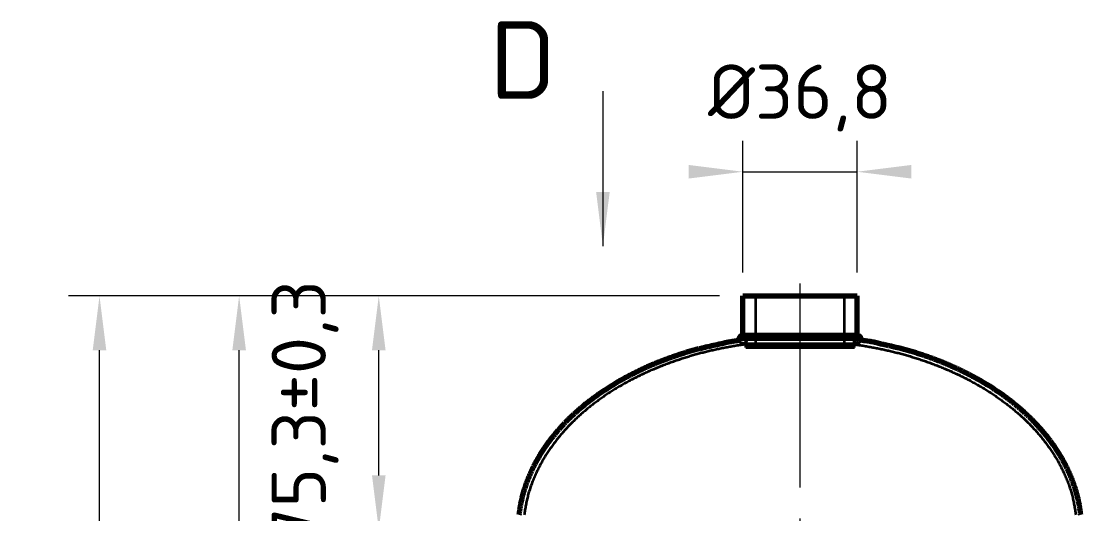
# Model space of a CAD drawing. Header units: millimetres. Extents: x 0 to 594, y 0 to 420.
# Drawn here: x 77 to 145.3, y 287.2 to 318.9 of the extents above; entities that cross this region are included whole.
import ezdxf
from ezdxf.enums import TextEntityAlignment as Align

# ---------------------------------------------------------------- set-up
doc = ezdxf.new("R2010")
doc.units = ezdxf.units.MM
doc.linetypes.add('IRAM-E-TRAZOS', pattern=[5, 4, -1])
doc.linetypes.add('IRAM-F-TRAZO-PUNTO', pattern=[20, 15, -2, 1, -2])
for name, color, linetype, lineweight in [('01-VISIBLE', 7, 'CONTINUOUS', 70), ('02-OCULTA', 4, 'IRAM-E-TRAZOS', 35), ('03-EJE', 1, 'IRAM-F-TRAZO-PUNTO', 18), ('04-COTA', 3, 'CONTINUOUS', 18), ('06-TEXTO', 7, 'CONTINUOUS', 25), ('08-FINA', 5, 'CONTINUOUS', 18)]:
    doc.layers.add(name, color=color, linetype=linetype, lineweight=lineweight)
doc.styles.add('ISO3098', font='isocpeur.ttf')
doc.dimstyles.new('FLAMA-IRAM', dxfattribs={"dimtxt": 3.5, "dimasz": 3.5, "dimexe": 2, "dimexo": 1.5, "dimgap": 1, "dimtad": 1, "dimdec": 1, "dimtxsty": 'ISO3098', "dimblk": 'IRAM_FLECHA', "dimblk1": 'IRAM_FLECHA', "dimblk2": 'IRAM_FLECHA', "dimcen": 2.5, "dimclrd": 3, "dimclre": 3, "dimclrt": 3, "dimazin": 3, "dimtfac": 1, "dimtmove": 0, "dimatfit": 3, "dimlwd": 18, "dimlwe": 18})

# ---------------------------------------------------------------- blocks, each defined once
blk = doc.blocks.new('IRAM_FLECHA')
blk.add_solid([(0, 0), (-1, 0.125), (-1, -0.125)])

msp = doc.modelspace()

# ---------------------------------------------------------------- hatches: boundary and pattern name
at = {"layer": '08-FINA'}
h = msp.add_hatch(color=7, dxfattribs=at)
h.dxf.hatch_style = 1
h.paths.add_polyline_path([(114.47, 304.45), (114.908, 307.95), (114.033, 307.95)])

# ---------------------------------------------------------------- linework, layer by layer
at = {"layer": '01-VISIBLE'}
for p, q in [((123.495, 298.706), (123.495, 301.25)), ((130.855, 298.706), (130.855, 301.25))]:
    msp.add_line(p, q, dxfattribs=at)
for points in [[(123.495, 301.25), (123.576, 301.25), (123.657, 301.25), (123.738, 301.25), (123.819, 301.25), (123.899, 301.25), (123.98, 301.25), (124.061, 301.25), (124.142, 301.25), (124.223, 301.25), (124.304, 301.25), (124.385, 301.25), (124.466, 301.25), (124.546, 301.25), (124.627, 301.25), (124.708, 301.25), (124.789, 301.25), (124.87, 301.25), (124.951, 301.25), (125.032, 301.25), (125.113, 301.25), (125.193, 301.25), (125.274, 301.25), (125.355, 301.25), (125.436, 301.25), (125.517, 301.25), (125.598, 301.25), (125.679, 301.25), (125.76, 301.25), (125.84, 301.25), (125.921, 301.25), (126.002, 301.25), (126.083, 301.25), (126.164, 301.25), (126.245, 301.25), (126.326, 301.25), (126.407, 301.25), (126.488, 301.25), (126.568, 301.25), (126.649, 301.25), (126.73, 301.25), (126.811, 301.25), (126.892, 301.25), (126.973, 301.25), (127.054, 301.25), (127.135, 301.25), (127.215, 301.25), (127.296, 301.25), (127.377, 301.25), (127.458, 301.25), (127.539, 301.25), (127.62, 301.25), (127.701, 301.25), (127.782, 301.25), (127.862, 301.25), (127.943, 301.25), (128.024, 301.25), (128.105, 301.25), (128.186, 301.25), (128.267, 301.25), (128.348, 301.25), (128.429, 301.25), (128.51, 301.25), (128.59, 301.25), (128.671, 301.25), (128.752, 301.25), (128.833, 301.25), (128.914, 301.25), (128.995, 301.25), (129.076, 301.25), (129.157, 301.25), (129.237, 301.25), (129.318, 301.25), (129.399, 301.25), (129.48, 301.25), (129.561, 301.25), (129.642, 301.25), (129.723, 301.25), (129.804, 301.25), (129.884, 301.25), (129.965, 301.25), (130.046, 301.25), (130.127, 301.25), (130.208, 301.25), (130.289, 301.25), (130.37, 301.25), (130.451, 301.25), (130.531, 301.25), (130.612, 301.25), (130.693, 301.25), (130.774, 301.25), (130.855, 301.25)], [(123.495, 298.706), (123.429, 298.697), (123.367, 298.672), (123.314, 298.631), (123.273, 298.578), (123.248, 298.516), (123.239, 298.45)], [(130.855, 298.706), (130.774, 298.706), (130.693, 298.706), (130.612, 298.706), (130.531, 298.706), (130.451, 298.706), (130.37, 298.706), (130.289, 298.706), (130.208, 298.706), (130.127, 298.706), (130.046, 298.706), (129.965, 298.706), (129.884, 298.706), (129.804, 298.706), (129.723, 298.706), (129.642, 298.706), (129.561, 298.706), (129.48, 298.706), (129.399, 298.706), (129.318, 298.706), (129.237, 298.706), (129.157, 298.706), (129.076, 298.706), (128.995, 298.706), (128.914, 298.706), (128.833, 298.706), (128.752, 298.706), (128.671, 298.706), (128.59, 298.706), (128.51, 298.706), (128.429, 298.706), (128.348, 298.706), (128.267, 298.706), (128.186, 298.706), (128.105, 298.706), (128.024, 298.706), (127.943, 298.706), (127.862, 298.706), (127.782, 298.706), (127.701, 298.706), (127.62, 298.706), (127.539, 298.706), (127.458, 298.706), (127.377, 298.706), (127.296, 298.706), (127.215, 298.706), (127.135, 298.706), (127.054, 298.706), (126.973, 298.706), (126.892, 298.706), (126.811, 298.706), (126.73, 298.706), (126.649, 298.706), (126.568, 298.706), (126.488, 298.706), (126.407, 298.706), (126.326, 298.706), (126.245, 298.706), (126.164, 298.706), (126.083, 298.706), (126.002, 298.706), (125.921, 298.706), (125.84, 298.706), (125.76, 298.706), (125.679, 298.706), (125.598, 298.706), (125.517, 298.706), (125.436, 298.706), (125.355, 298.706), (125.274, 298.706), (125.193, 298.706), (125.113, 298.706), (125.032, 298.706), (124.951, 298.706), (124.87, 298.706), (124.789, 298.706), (124.708, 298.706), (124.627, 298.706), (124.546, 298.706), (124.466, 298.706), (124.385, 298.706), (124.304, 298.706), (124.223, 298.706), (124.142, 298.706), (124.061, 298.706), (123.98, 298.706), (123.899, 298.706), (123.819, 298.706), (123.738, 298.706), (123.657, 298.706), (123.576, 298.706), (123.495, 298.706)], [(145.271, 287.145), (145.262, 287.224), (145.252, 287.304), (145.241, 287.383), (145.23, 287.463), (145.218, 287.542), (145.205, 287.621), (145.191, 287.7), (145.177, 287.779), (145.162, 287.858), (145.146, 287.936), (145.129, 288.015), (145.112, 288.093), (145.094, 288.171), (145.076, 288.249), (145.056, 288.327), (145.036, 288.405), (145.016, 288.482), (144.994, 288.56), (144.972, 288.637), (144.95, 288.713), (144.926, 288.79), (144.902, 288.867), (144.878, 288.943), (144.852, 289.019), (144.826, 289.095), (144.8, 289.17), (144.772, 289.246), (144.744, 289.321), (144.716, 289.396), (144.687, 289.471), (144.657, 289.545), (144.626, 289.619), (144.595, 289.693), (144.564, 289.767), (144.531, 289.84), (144.499, 289.913), (144.465, 289.986), (144.431, 290.059), (144.397, 290.131), (144.361, 290.203), (144.326, 290.275), (144.289, 290.347), (144.253, 290.418), (144.215, 290.489), (144.177, 290.559), (144.139, 290.63), (144.1, 290.7), (144.06, 290.769), (144.02, 290.839), (143.979, 290.908), (143.938, 290.977), (143.897, 291.045), (143.854, 291.113), (143.812, 291.181), (143.769, 291.249), (143.725, 291.316), (143.681, 291.383), (143.636, 291.45), (143.591, 291.516), (143.546, 291.582), (143.5, 291.648), (143.453, 291.713), (143.406, 291.778), (143.359, 291.843), (143.311, 291.907), (143.263, 291.971), (143.214, 292.035), (143.165, 292.098), (143.116, 292.161), (143.066, 292.224), (143.016, 292.287), (142.965, 292.349), (142.914, 292.41), (142.862, 292.472), (142.81, 292.533), (142.758, 292.594), (142.705, 292.654), (142.652, 292.714), (142.598, 292.774), (142.545, 292.833), (142.49, 292.892), (142.436, 292.951), (142.381, 293.009), (142.326, 293.068), (142.27, 293.125), (142.214, 293.183), (142.158, 293.24), (142.101, 293.296), (142.044, 293.353), (141.987, 293.409), (141.929, 293.465), (141.871, 293.52), (141.813, 293.575), (141.754, 293.63), (141.695, 293.684), (141.636, 293.738), (141.577, 293.792), (141.517, 293.845), (141.457, 293.899), (141.396, 293.951), (141.336, 294.004), (141.275, 294.056), (141.213, 294.108), (141.152, 294.159), (141.09, 294.21), (141.028, 294.261), (140.966, 294.311), (140.903, 294.361), (140.84, 294.411), (140.777, 294.461), (140.714, 294.51), (140.65, 294.559), (140.586, 294.607), (140.522, 294.655), (140.458, 294.703), (140.393, 294.751), (140.329, 294.798), (140.264, 294.845), (140.198, 294.891), (140.133, 294.937), (140.067, 294.983), (140.001, 295.029), (139.935, 295.074), (139.869, 295.119), (139.802, 295.164), (139.735, 295.208), (139.668, 295.252), (139.601, 295.296), (139.534, 295.339), (139.466, 295.382), (139.398, 295.425), (139.33, 295.468), (139.262, 295.51), (139.193, 295.552), (139.125, 295.593), (139.056, 295.634), (138.987, 295.675), (138.918, 295.716), (138.849, 295.756), (138.779, 295.796), (138.709, 295.836), (138.64, 295.875), (138.57, 295.914), (138.499, 295.953), (138.429, 295.991), (138.359, 296.03), (138.288, 296.067), (138.217, 296.105), (138.146, 296.142), (138.075, 296.179), (138.004, 296.216), (137.932, 296.252), (137.861, 296.289), (137.789, 296.324), (137.717, 296.36), (137.645, 296.395), (137.573, 296.43), (137.501, 296.465), (137.428, 296.499), (137.356, 296.533), (137.283, 296.567), (137.21, 296.601), (137.137, 296.634), (137.064, 296.667), (136.991, 296.699), (136.917, 296.732), (136.844, 296.764), (136.77, 296.795), (136.697, 296.827), (136.623, 296.858), (136.549, 296.889), (136.474, 296.919), (136.4, 296.949), (136.326, 296.979), (136.251, 297.009), (136.177, 297.038), (136.102, 297.067), (136.027, 297.096), (135.952, 297.124), (135.877, 297.153), (135.802, 297.181), (135.727, 297.208), (135.651, 297.236), (135.576, 297.263), (135.501, 297.29), (135.425, 297.317), (135.349, 297.344), (135.274, 297.37), (135.198, 297.397), (135.122, 297.423), (135.046, 297.448), (134.97, 297.474), (134.894, 297.499), (134.818, 297.525), (134.742, 297.549), (134.665, 297.574), (134.589, 297.598), (134.512, 297.622), (134.436, 297.645), (134.359, 297.669), (134.282, 297.691), (134.205, 297.714), (134.128, 297.735), (134.051, 297.757), (133.973, 297.778), (133.896, 297.799), (133.818, 297.819), (133.741, 297.839), (133.663, 297.859), (133.585, 297.878), (133.507, 297.897), (133.429, 297.915), (133.351, 297.934), (133.273, 297.952), (133.195, 297.97), (133.117, 297.988), (133.039, 298.005), (132.96, 298.023), (132.882, 298.041), (132.804, 298.058), (132.726, 298.075), (132.647, 298.093), (132.569, 298.11), (132.491, 298.128), (132.413, 298.146), (132.335, 298.163), (132.256, 298.182), (132.179, 298.201), (132.101, 298.222), (132.024, 298.243), (131.946, 298.261), (131.867, 298.276), (131.788, 298.29), (131.709, 298.303), (131.63, 298.315), (131.55, 298.327), (131.471, 298.339), (131.392, 298.351), (131.312, 298.362), (131.233, 298.373), (131.154, 298.384), (131.074, 298.395), (130.995, 298.406), (130.915, 298.417), (130.836, 298.428), (130.756, 298.439), (130.677, 298.45)], [(109.08, 287.155), (109.089, 287.235), (109.099, 287.314), (109.11, 287.393), (109.122, 287.472), (109.134, 287.552), (109.147, 287.63), (109.161, 287.709), (109.175, 287.788), (109.19, 287.867), (109.206, 287.945), (109.223, 288.023), (109.24, 288.101), (109.258, 288.179), (109.276, 288.257), (109.296, 288.335), (109.316, 288.412), (109.336, 288.49), (109.358, 288.567), (109.38, 288.644), (109.403, 288.72), (109.426, 288.797), (109.45, 288.873), (109.475, 288.949), (109.5, 289.025), (109.526, 289.101), (109.553, 289.176), (109.58, 289.251), (109.608, 289.326), (109.636, 289.401), (109.665, 289.476), (109.695, 289.55), (109.726, 289.624), (109.756, 289.698), (109.788, 289.771), (109.82, 289.845), (109.853, 289.918), (109.886, 289.99), (109.92, 290.063), (109.955, 290.135), (109.99, 290.207), (110.026, 290.278), (110.062, 290.35), (110.099, 290.421), (110.136, 290.491), (110.174, 290.562), (110.213, 290.632), (110.252, 290.702), (110.291, 290.772), (110.331, 290.841), (110.372, 290.91), (110.413, 290.978), (110.454, 291.047), (110.496, 291.115), (110.539, 291.183), (110.582, 291.25), (110.626, 291.317), (110.67, 291.384), (110.714, 291.45), (110.759, 291.516), (110.805, 291.582), (110.851, 291.648), (110.897, 291.713), (110.944, 291.778), (110.991, 291.843), (111.039, 291.907), (111.087, 291.971), (111.135, 292.034), (111.184, 292.098), (111.234, 292.161), (111.283, 292.223), (111.334, 292.285), (111.384, 292.347), (111.435, 292.409), (111.487, 292.47), (111.539, 292.531), (111.591, 292.592), (111.643, 292.652), (111.696, 292.712), (111.75, 292.772), (111.803, 292.831), (111.857, 292.89), (111.912, 292.949), (111.967, 293.007), (112.022, 293.065), (112.077, 293.123), (112.133, 293.18), (112.189, 293.237), (112.246, 293.293), (112.303, 293.35), (112.36, 293.406), (112.417, 293.461), (112.475, 293.517), (112.533, 293.572), (112.592, 293.626), (112.651, 293.681), (112.71, 293.735), (112.769, 293.788), (112.829, 293.841), (112.889, 293.894), (112.949, 293.947), (113.009, 293.999), (113.07, 294.051), (113.131, 294.103), (113.193, 294.154), (113.254, 294.205), (113.316, 294.256), (113.378, 294.307), (113.441, 294.357), (113.503, 294.406), (113.566, 294.456), (113.63, 294.505), (113.693, 294.553), (113.757, 294.602), (113.821, 294.65), (113.885, 294.698), (113.949, 294.745), (114.014, 294.792), (114.079, 294.839), (114.144, 294.886), (114.209, 294.932), (114.275, 294.978), (114.341, 295.023), (114.407, 295.068), (114.473, 295.113), (114.539, 295.158), (114.606, 295.202), (114.673, 295.246), (114.74, 295.29), (114.807, 295.333), (114.875, 295.376), (114.942, 295.419), (115.01, 295.461), (115.078, 295.503), (115.146, 295.545), (115.215, 295.587), (115.283, 295.628), (115.352, 295.669), (115.421, 295.709), (115.49, 295.75), (115.56, 295.79), (115.629, 295.829), (115.699, 295.869), (115.769, 295.908), (115.839, 295.946), (115.909, 295.985), (115.979, 296.023), (116.049, 296.061), (116.12, 296.098), (116.191, 296.136), (116.262, 296.173), (116.333, 296.209), (116.404, 296.246), (116.476, 296.282), (116.547, 296.318), (116.619, 296.353), (116.691, 296.388), (116.763, 296.423), (116.835, 296.458), (116.907, 296.492), (116.979, 296.526), (117.052, 296.56), (117.125, 296.594), (117.197, 296.627), (117.27, 296.66), (117.343, 296.693), (117.417, 296.725), (117.49, 296.757), (117.563, 296.788), (117.637, 296.82), (117.711, 296.851), (117.785, 296.882), (117.859, 296.912), (117.933, 296.942), (118.007, 296.972), (118.081, 297.002), (118.156, 297.031), (118.23, 297.06), (118.305, 297.089), (118.38, 297.117), (118.454, 297.146), (118.529, 297.174), (118.604, 297.201), (118.68, 297.229), (118.755, 297.256), (118.83, 297.283), (118.905, 297.31), (118.981, 297.337), (119.056, 297.363), (119.132, 297.389), (119.208, 297.416), (119.283, 297.441), (119.359, 297.467), (119.435, 297.492), (119.511, 297.518), (119.587, 297.542), (119.663, 297.567), (119.739, 297.591), (119.816, 297.615), (119.892, 297.639), (119.969, 297.662), (120.045, 297.685), (120.122, 297.707), (120.199, 297.729), (120.276, 297.751), (120.353, 297.772), (120.431, 297.792), (120.508, 297.813), (120.586, 297.833), (120.663, 297.852), (120.741, 297.872), (120.818, 297.891), (120.896, 297.909), (120.974, 297.928), (121.052, 297.946), (121.13, 297.964), (121.208, 297.982), (121.286, 298), (121.364, 298.017), (121.442, 298.035), (121.52, 298.052), (121.598, 298.07), (121.676, 298.087), (121.754, 298.104), (121.833, 298.122), (121.911, 298.139), (121.989, 298.157), (122.067, 298.175), (122.144, 298.194), (122.222, 298.214), (122.299, 298.236), (122.377, 298.255), (122.455, 298.271), (122.534, 298.285), (122.613, 298.299), (122.692, 298.311), (122.771, 298.323), (122.85, 298.335), (122.929, 298.346), (123.008, 298.358), (123.087, 298.369), (123.167, 298.38), (123.246, 298.391)]]:
    msp.add_lwpolyline(points, dxfattribs=at)
for start, end in [(0, 90), (-13.26339, 0)]:
    msp.add_arc((130.855, 298.45), 0.256, start, end, dxfattribs=at)
at = {"layer": '02-OCULTA'}
for p, q in [((124.337, 297.928), (124.337, 301.25)), ((130.013, 301.25), (130.013, 297.928)), ((123.495, 298.45), (123.495, 298.706)), ((123.673, 297.928), (123.673, 298.45)), ((123.675, 298.45), (123.675, 298.128)), ((130.675, 298.45), (130.675, 298.128)), ((130.677, 297.928), (130.677, 298.45)), ((130.855, 298.45), (130.855, 298.706))]:
    msp.add_line(p, q, dxfattribs=at)
for points in [[(130.855, 301.25), (130.775, 301.25), (130.695, 301.25), (130.615, 301.25), (130.535, 301.25), (130.455, 301.25), (130.375, 301.25), (130.295, 301.25), (130.215, 301.25), (130.135, 301.25), (130.055, 301.25), (129.975, 301.25), (129.895, 301.25), (129.815, 301.25), (129.735, 301.25), (129.655, 301.25), (129.575, 301.25), (129.495, 301.25), (129.415, 301.25), (129.335, 301.25), (129.255, 301.25), (129.175, 301.25), (129.095, 301.25), (129.015, 301.25), (128.935, 301.25), (128.855, 301.25), (128.775, 301.25), (128.695, 301.25), (128.615, 301.25), (128.535, 301.25), (128.455, 301.25), (128.375, 301.25), (128.295, 301.25), (128.215, 301.25), (128.135, 301.25), (128.055, 301.25), (127.975, 301.25), (127.895, 301.25), (127.815, 301.25), (127.735, 301.25), (127.655, 301.25), (127.575, 301.25), (127.495, 301.25), (127.415, 301.25), (127.335, 301.25), (127.255, 301.25), (127.175, 301.25), (127.095, 301.25), (127.015, 301.25), (126.935, 301.25), (126.855, 301.25), (126.775, 301.25), (126.695, 301.25), (126.615, 301.25), (126.535, 301.25), (126.455, 301.25), (126.375, 301.25), (126.295, 301.25), (126.215, 301.25), (126.135, 301.25), (126.055, 301.25), (125.975, 301.25), (125.895, 301.25), (125.815, 301.25), (125.735, 301.25), (125.655, 301.25), (125.575, 301.25), (125.495, 301.25), (125.415, 301.25), (125.335, 301.25), (125.255, 301.25), (125.175, 301.25), (125.095, 301.25), (125.015, 301.25), (124.935, 301.25), (124.855, 301.25), (124.775, 301.25), (124.695, 301.25), (124.615, 301.25), (124.535, 301.25), (124.455, 301.25), (124.375, 301.25), (124.295, 301.25), (124.215, 301.25), (124.135, 301.25), (124.055, 301.25), (123.975, 301.25), (123.895, 301.25), (123.815, 301.25), (123.735, 301.25), (123.655, 301.25), (123.575, 301.25), (123.495, 301.25)], [(130.013, 301.25), (129.932, 301.25), (129.85, 301.25), (129.769, 301.25), (129.688, 301.25), (129.607, 301.25), (129.526, 301.25), (129.445, 301.25), (129.364, 301.25), (129.283, 301.25), (129.202, 301.25), (129.121, 301.25), (129.04, 301.25), (128.959, 301.25), (128.878, 301.25), (128.796, 301.25), (128.715, 301.25), (128.634, 301.25), (128.553, 301.25), (128.472, 301.25), (128.391, 301.25), (128.31, 301.25), (128.229, 301.25), (128.148, 301.25), (128.067, 301.25), (127.986, 301.25), (127.905, 301.25), (127.824, 301.25), (127.743, 301.25), (127.661, 301.25), (127.58, 301.25), (127.499, 301.25), (127.418, 301.25), (127.337, 301.25), (127.256, 301.25), (127.175, 301.25), (127.094, 301.25), (127.013, 301.25), (126.932, 301.25), (126.851, 301.25), (126.77, 301.25), (126.689, 301.25), (126.607, 301.25), (126.526, 301.25), (126.445, 301.25), (126.364, 301.25), (126.283, 301.25), (126.202, 301.25), (126.121, 301.25), (126.04, 301.25), (125.959, 301.25), (125.878, 301.25), (125.797, 301.25), (125.716, 301.25), (125.635, 301.25), (125.554, 301.25), (125.472, 301.25), (125.391, 301.25), (125.31, 301.25), (125.229, 301.25), (125.148, 301.25), (125.067, 301.25), (124.986, 301.25), (124.905, 301.25), (124.824, 301.25), (124.743, 301.25), (124.662, 301.25), (124.581, 301.25), (124.5, 301.25), (124.418, 301.25), (124.337, 301.25)], [(124.337, 301.25), (124.418, 301.25), (124.5, 301.25), (124.581, 301.25), (124.662, 301.25), (124.743, 301.25), (124.824, 301.25), (124.905, 301.25), (124.986, 301.25), (125.067, 301.25), (125.148, 301.25), (125.229, 301.25), (125.31, 301.25), (125.391, 301.25), (125.472, 301.25), (125.554, 301.25), (125.635, 301.25), (125.716, 301.25), (125.797, 301.25), (125.878, 301.25), (125.959, 301.25), (126.04, 301.25), (126.121, 301.25), (126.202, 301.25), (126.283, 301.25), (126.364, 301.25), (126.445, 301.25), (126.526, 301.25), (126.607, 301.25), (126.689, 301.25), (126.77, 301.25), (126.851, 301.25), (126.932, 301.25), (127.013, 301.25), (127.094, 301.25), (127.175, 301.25), (127.256, 301.25), (127.337, 301.25), (127.418, 301.25), (127.499, 301.25), (127.58, 301.25), (127.661, 301.25), (127.743, 301.25), (127.824, 301.25), (127.905, 301.25), (127.986, 301.25), (128.067, 301.25), (128.148, 301.25), (128.229, 301.25), (128.31, 301.25), (128.391, 301.25), (128.472, 301.25), (128.553, 301.25), (128.634, 301.25), (128.715, 301.25), (128.796, 301.25), (128.878, 301.25), (128.959, 301.25), (129.04, 301.25), (129.121, 301.25), (129.202, 301.25), (129.283, 301.25), (129.364, 301.25), (129.445, 301.25), (129.526, 301.25), (129.607, 301.25), (129.688, 301.25), (129.769, 301.25), (129.85, 301.25), (129.932, 301.25), (130.013, 301.25)], [(123.239, 298.45), (123.248, 298.384), (123.273, 298.322), (123.314, 298.269), (123.367, 298.228), (123.429, 298.203), (123.495, 298.194)], [(123.246, 298.391), (123.317, 298.401), (123.389, 298.411), (123.46, 298.421), (123.532, 298.431), (123.603, 298.44), (123.675, 298.45)], [(130.855, 298.706), (130.774, 298.706), (130.693, 298.706), (130.612, 298.706), (130.531, 298.706), (130.451, 298.706), (130.37, 298.706), (130.289, 298.706), (130.208, 298.706), (130.127, 298.706), (130.046, 298.706), (129.965, 298.706), (129.884, 298.706), (129.804, 298.706), (129.723, 298.706), (129.642, 298.706), (129.561, 298.706), (129.48, 298.706), (129.399, 298.706), (129.318, 298.706), (129.237, 298.706), (129.157, 298.706), (129.076, 298.706), (128.995, 298.706), (128.914, 298.706), (128.833, 298.706), (128.752, 298.706), (128.671, 298.706), (128.59, 298.706), (128.51, 298.706), (128.429, 298.706), (128.348, 298.706), (128.267, 298.706), (128.186, 298.706), (128.105, 298.706), (128.024, 298.706), (127.943, 298.706), (127.862, 298.706), (127.782, 298.706), (127.701, 298.706), (127.62, 298.706), (127.539, 298.706), (127.458, 298.706), (127.377, 298.706), (127.296, 298.706), (127.215, 298.706), (127.135, 298.706), (127.054, 298.706), (126.973, 298.706), (126.892, 298.706), (126.811, 298.706), (126.73, 298.706), (126.649, 298.706), (126.568, 298.706), (126.488, 298.706), (126.407, 298.706), (126.326, 298.706), (126.245, 298.706), (126.164, 298.706), (126.083, 298.706), (126.002, 298.706), (125.921, 298.706), (125.84, 298.706), (125.76, 298.706), (125.679, 298.706), (125.598, 298.706), (125.517, 298.706), (125.436, 298.706), (125.355, 298.706), (125.274, 298.706), (125.193, 298.706), (125.113, 298.706), (125.032, 298.706), (124.951, 298.706), (124.87, 298.706), (124.789, 298.706), (124.708, 298.706), (124.627, 298.706), (124.546, 298.706), (124.466, 298.706), (124.385, 298.706), (124.304, 298.706), (124.223, 298.706), (124.142, 298.706), (124.061, 298.706), (123.98, 298.706), (123.899, 298.706), (123.819, 298.706), (123.738, 298.706), (123.657, 298.706), (123.576, 298.706), (123.495, 298.706)], [(123.495, 298.706), (123.574, 298.693), (123.645, 298.657), (123.702, 298.6), (123.738, 298.529), (123.751, 298.45), (123.738, 298.371), (123.702, 298.3), (123.645, 298.243), (123.574, 298.207), (123.495, 298.194)], [(130.855, 298.45), (130.775, 298.45), (130.695, 298.45), (130.615, 298.45), (130.535, 298.45), (130.455, 298.45), (130.375, 298.45), (130.295, 298.45), (130.215, 298.45), (130.135, 298.45), (130.055, 298.45), (129.975, 298.45), (129.895, 298.45), (129.815, 298.45), (129.735, 298.45), (129.655, 298.45), (129.575, 298.45), (129.495, 298.45), (129.415, 298.45), (129.335, 298.45), (129.255, 298.45), (129.175, 298.45), (129.095, 298.45), (129.015, 298.45), (128.935, 298.45), (128.855, 298.45), (128.775, 298.45), (128.695, 298.45), (128.615, 298.45), (128.535, 298.45), (128.455, 298.45), (128.375, 298.45), (128.295, 298.45), (128.215, 298.45), (128.135, 298.45), (128.055, 298.45), (127.975, 298.45), (127.895, 298.45), (127.815, 298.45), (127.735, 298.45), (127.655, 298.45), (127.575, 298.45), (127.495, 298.45), (127.415, 298.45), (127.335, 298.45), (127.255, 298.45), (127.175, 298.45), (127.095, 298.45), (127.015, 298.45), (126.935, 298.45), (126.855, 298.45), (126.775, 298.45), (126.695, 298.45), (126.615, 298.45), (126.535, 298.45), (126.455, 298.45), (126.375, 298.45), (126.295, 298.45), (126.215, 298.45), (126.135, 298.45), (126.055, 298.45), (125.975, 298.45), (125.895, 298.45), (125.815, 298.45), (125.735, 298.45), (125.655, 298.45), (125.575, 298.45), (125.495, 298.45), (125.415, 298.45), (125.335, 298.45), (125.255, 298.45), (125.175, 298.45), (125.095, 298.45), (125.015, 298.45), (124.935, 298.45), (124.855, 298.45), (124.775, 298.45), (124.695, 298.45), (124.615, 298.45), (124.535, 298.45), (124.455, 298.45), (124.375, 298.45), (124.295, 298.45), (124.215, 298.45), (124.135, 298.45), (124.055, 298.45), (123.975, 298.45), (123.895, 298.45), (123.815, 298.45), (123.735, 298.45), (123.655, 298.45), (123.575, 298.45), (123.495, 298.45)], [(123.495, 298.45), (123.576, 298.45), (123.657, 298.45), (123.738, 298.45), (123.819, 298.45), (123.899, 298.45), (123.98, 298.45), (124.061, 298.45), (124.142, 298.45), (124.223, 298.45), (124.304, 298.45), (124.385, 298.45), (124.466, 298.45), (124.546, 298.45), (124.627, 298.45), (124.708, 298.45), (124.789, 298.45), (124.87, 298.45), (124.951, 298.45), (125.032, 298.45), (125.113, 298.45), (125.193, 298.45), (125.274, 298.45), (125.355, 298.45), (125.436, 298.45), (125.517, 298.45), (125.598, 298.45), (125.679, 298.45), (125.76, 298.45), (125.84, 298.45), (125.921, 298.45), (126.002, 298.45), (126.083, 298.45), (126.164, 298.45), (126.245, 298.45), (126.326, 298.45), (126.407, 298.45), (126.488, 298.45), (126.568, 298.45), (126.649, 298.45), (126.73, 298.45), (126.811, 298.45), (126.892, 298.45), (126.973, 298.45), (127.054, 298.45), (127.135, 298.45), (127.215, 298.45), (127.296, 298.45), (127.377, 298.45), (127.458, 298.45), (127.539, 298.45), (127.62, 298.45), (127.701, 298.45), (127.782, 298.45), (127.862, 298.45), (127.943, 298.45), (128.024, 298.45), (128.105, 298.45), (128.186, 298.45), (128.267, 298.45), (128.348, 298.45), (128.429, 298.45), (128.51, 298.45), (128.59, 298.45), (128.671, 298.45), (128.752, 298.45), (128.833, 298.45), (128.914, 298.45), (128.995, 298.45), (129.076, 298.45), (129.157, 298.45), (129.237, 298.45), (129.318, 298.45), (129.399, 298.45), (129.48, 298.45), (129.561, 298.45), (129.642, 298.45), (129.723, 298.45), (129.804, 298.45), (129.884, 298.45), (129.965, 298.45), (130.046, 298.45), (130.127, 298.45), (130.208, 298.45), (130.289, 298.45), (130.37, 298.45), (130.451, 298.45), (130.531, 298.45), (130.612, 298.45), (130.693, 298.45), (130.774, 298.45), (130.855, 298.45)], [(130.677, 298.45), (130.596, 298.45), (130.516, 298.45), (130.435, 298.45), (130.355, 298.45), (130.274, 298.45), (130.194, 298.45), (130.113, 298.45), (130.033, 298.45), (129.952, 298.45), (129.872, 298.45), (129.791, 298.45), (129.711, 298.45), (129.63, 298.45), (129.55, 298.45), (129.469, 298.45), (129.389, 298.45), (129.308, 298.45), (129.228, 298.45), (129.147, 298.45), (129.067, 298.45), (128.986, 298.45), (128.906, 298.45), (128.825, 298.45), (128.745, 298.45), (128.664, 298.45), (128.584, 298.45), (128.503, 298.45), (128.423, 298.45), (128.342, 298.45), (128.262, 298.45), (128.181, 298.45), (128.101, 298.45), (128.02, 298.45), (127.94, 298.45), (127.859, 298.45), (127.779, 298.45), (127.698, 298.45), (127.618, 298.45), (127.537, 298.45), (127.457, 298.45), (127.376, 298.45), (127.296, 298.45), (127.215, 298.45), (127.135, 298.45), (127.054, 298.45), (126.974, 298.45), (126.893, 298.45), (126.813, 298.45), (126.732, 298.45), (126.652, 298.45), (126.571, 298.45), (126.491, 298.45), (126.41, 298.45), (126.33, 298.45), (126.249, 298.45), (126.169, 298.45), (126.088, 298.45), (126.008, 298.45), (125.927, 298.45), (125.847, 298.45), (125.766, 298.45), (125.686, 298.45), (125.605, 298.45), (125.525, 298.45), (125.444, 298.45), (125.364, 298.45), (125.283, 298.45), (125.203, 298.45), (125.122, 298.45), (125.042, 298.45), (124.961, 298.45), (124.881, 298.45), (124.8, 298.45), (124.72, 298.45), (124.639, 298.45), (124.559, 298.45), (124.478, 298.45), (124.398, 298.45), (124.317, 298.45), (124.237, 298.45), (124.156, 298.45), (124.076, 298.45), (123.995, 298.45), (123.915, 298.45), (123.834, 298.45), (123.754, 298.45), (123.673, 298.45)], [(123.673, 298.45), (123.754, 298.45), (123.834, 298.45), (123.915, 298.45), (123.995, 298.45), (124.076, 298.45), (124.156, 298.45), (124.237, 298.45), (124.317, 298.45), (124.398, 298.45), (124.478, 298.45), (124.559, 298.45), (124.639, 298.45), (124.72, 298.45), (124.8, 298.45), (124.881, 298.45), (124.961, 298.45), (125.042, 298.45), (125.122, 298.45), (125.203, 298.45), (125.283, 298.45), (125.364, 298.45), (125.444, 298.45), (125.525, 298.45), (125.605, 298.45), (125.686, 298.45), (125.766, 298.45), (125.847, 298.45), (125.927, 298.45), (126.008, 298.45), (126.088, 298.45), (126.169, 298.45), (126.249, 298.45), (126.33, 298.45), (126.41, 298.45), (126.491, 298.45), (126.571, 298.45), (126.652, 298.45), (126.732, 298.45), (126.813, 298.45), (126.893, 298.45), (126.974, 298.45), (127.054, 298.45), (127.135, 298.45), (127.215, 298.45), (127.296, 298.45), (127.376, 298.45), (127.457, 298.45), (127.537, 298.45), (127.618, 298.45), (127.698, 298.45), (127.779, 298.45), (127.859, 298.45), (127.94, 298.45), (128.02, 298.45), (128.101, 298.45), (128.181, 298.45), (128.262, 298.45), (128.342, 298.45), (128.423, 298.45), (128.503, 298.45), (128.584, 298.45), (128.664, 298.45), (128.745, 298.45), (128.825, 298.45), (128.906, 298.45), (128.986, 298.45), (129.067, 298.45), (129.147, 298.45), (129.228, 298.45), (129.308, 298.45), (129.389, 298.45), (129.469, 298.45), (129.55, 298.45), (129.63, 298.45), (129.711, 298.45), (129.791, 298.45), (129.872, 298.45), (129.952, 298.45), (130.033, 298.45), (130.113, 298.45), (130.194, 298.45), (130.274, 298.45), (130.355, 298.45), (130.435, 298.45), (130.516, 298.45), (130.596, 298.45), (130.677, 298.45)], [(130.675, 298.45), (130.595, 298.45), (130.514, 298.45), (130.434, 298.45), (130.353, 298.45), (130.273, 298.45), (130.192, 298.45), (130.112, 298.45), (130.031, 298.45), (129.951, 298.45), (129.87, 298.45), (129.79, 298.45), (129.709, 298.45), (129.629, 298.45), (129.549, 298.45), (129.468, 298.45), (129.388, 298.45), (129.307, 298.45), (129.227, 298.45), (129.146, 298.45), (129.066, 298.45), (128.985, 298.45), (128.905, 298.45), (128.824, 298.45), (128.744, 298.45), (128.664, 298.45), (128.583, 298.45), (128.503, 298.45), (128.422, 298.45), (128.342, 298.45), (128.261, 298.45), (128.181, 298.45), (128.1, 298.45), (128.02, 298.45), (127.939, 298.45), (127.859, 298.45), (127.778, 298.45), (127.698, 298.45), (127.618, 298.45), (127.537, 298.45), (127.457, 298.45), (127.376, 298.45), (127.296, 298.45), (127.215, 298.45), (127.135, 298.45), (127.054, 298.45), (126.974, 298.45), (126.893, 298.45), (126.813, 298.45), (126.732, 298.45), (126.652, 298.45), (126.572, 298.45), (126.491, 298.45), (126.411, 298.45), (126.33, 298.45), (126.25, 298.45), (126.169, 298.45), (126.089, 298.45), (126.008, 298.45), (125.928, 298.45), (125.847, 298.45), (125.767, 298.45), (125.686, 298.45), (125.606, 298.45), (125.526, 298.45), (125.445, 298.45), (125.365, 298.45), (125.284, 298.45), (125.204, 298.45), (125.123, 298.45), (125.043, 298.45), (124.962, 298.45), (124.882, 298.45), (124.801, 298.45), (124.721, 298.45), (124.641, 298.45), (124.56, 298.45), (124.48, 298.45), (124.399, 298.45), (124.319, 298.45), (124.238, 298.45), (124.158, 298.45), (124.077, 298.45), (123.997, 298.45), (123.916, 298.45), (123.836, 298.45), (123.755, 298.45), (123.675, 298.45)], [(123.675, 298.45), (123.755, 298.45), (123.836, 298.45), (123.916, 298.45), (123.997, 298.45), (124.077, 298.45), (124.158, 298.45), (124.238, 298.45), (124.319, 298.45), (124.399, 298.45), (124.48, 298.45), (124.56, 298.45), (124.641, 298.45), (124.721, 298.45), (124.801, 298.45), (124.882, 298.45), (124.962, 298.45), (125.043, 298.45), (125.123, 298.45), (125.204, 298.45), (125.284, 298.45), (125.365, 298.45), (125.445, 298.45), (125.526, 298.45), (125.606, 298.45), (125.686, 298.45), (125.767, 298.45), (125.847, 298.45), (125.928, 298.45), (126.008, 298.45), (126.089, 298.45), (126.169, 298.45), (126.25, 298.45), (126.33, 298.45), (126.411, 298.45), (126.491, 298.45), (126.572, 298.45), (126.652, 298.45), (126.732, 298.45), (126.813, 298.45), (126.893, 298.45), (126.974, 298.45), (127.054, 298.45), (127.135, 298.45), (127.215, 298.45), (127.296, 298.45), (127.376, 298.45), (127.457, 298.45), (127.537, 298.45), (127.618, 298.45), (127.698, 298.45), (127.778, 298.45), (127.859, 298.45), (127.939, 298.45), (128.02, 298.45), (128.1, 298.45), (128.181, 298.45), (128.261, 298.45), (128.342, 298.45), (128.422, 298.45), (128.503, 298.45), (128.583, 298.45), (128.664, 298.45), (128.744, 298.45), (128.824, 298.45), (128.905, 298.45), (128.985, 298.45), (129.066, 298.45), (129.146, 298.45), (129.227, 298.45), (129.307, 298.45), (129.388, 298.45), (129.468, 298.45), (129.549, 298.45), (129.629, 298.45), (129.709, 298.45), (129.79, 298.45), (129.87, 298.45), (129.951, 298.45), (130.031, 298.45), (130.112, 298.45), (130.192, 298.45), (130.273, 298.45), (130.353, 298.45), (130.434, 298.45), (130.514, 298.45), (130.595, 298.45), (130.675, 298.45)], [(130.677, 298.45), (130.677, 298.45), (130.676, 298.45), (130.676, 298.45), (130.676, 298.45), (130.675, 298.45), (130.675, 298.45)], [(123.675, 298.128), (123.596, 298.117), (123.516, 298.105), (123.437, 298.094), (123.358, 298.082), (123.279, 298.07), (123.199, 298.058), (123.12, 298.045), (123.041, 298.033), (122.962, 298.02), (122.883, 298.006), (122.804, 297.993), (122.725, 297.979), (122.646, 297.965), (122.568, 297.951), (122.489, 297.936), (122.41, 297.922), (122.331, 297.907), (122.253, 297.891), (122.174, 297.876), (122.096, 297.86), (122.017, 297.844), (121.939, 297.828), (121.86, 297.811), (121.782, 297.794), (121.704, 297.777), (121.625, 297.76), (121.547, 297.742), (121.469, 297.724), (121.391, 297.706), (121.313, 297.688), (121.235, 297.669), (121.157, 297.65), (121.08, 297.631), (121.002, 297.611), (120.924, 297.592), (120.847, 297.572), (120.769, 297.551), (120.692, 297.531), (120.614, 297.51), (120.537, 297.489), (120.46, 297.468), (120.383, 297.446), (120.306, 297.424), (120.229, 297.402), (120.152, 297.38), (120.075, 297.357), (119.998, 297.334), (119.921, 297.311), (119.845, 297.288), (119.768, 297.264), (119.692, 297.24), (119.615, 297.216), (119.539, 297.191), (119.463, 297.166), (119.387, 297.141), (119.311, 297.116), (119.235, 297.09), (119.159, 297.064), (119.083, 297.038), (119.008, 297.012), (118.932, 296.985), (118.857, 296.958), (118.782, 296.931), (118.706, 296.903), (118.631, 296.875), (118.556, 296.847), (118.481, 296.819), (118.407, 296.79), (118.332, 296.761), (118.257, 296.732), (118.183, 296.702), (118.108, 296.672), (118.034, 296.642), (117.96, 296.612), (117.886, 296.581), (117.812, 296.55), (117.738, 296.519), (117.665, 296.487), (117.591, 296.456), (117.518, 296.423), (117.445, 296.391), (117.371, 296.358), (117.298, 296.325), (117.226, 296.292), (117.153, 296.258), (117.08, 296.225), (117.008, 296.19), (116.936, 296.156), (116.863, 296.121), (116.791, 296.086), (116.719, 296.051), (116.648, 296.015), (116.576, 295.979), (116.505, 295.943), (116.433, 295.906), (116.362, 295.869), (116.291, 295.832), (116.22, 295.795), (116.15, 295.757), (116.079, 295.719), (116.009, 295.681), (115.939, 295.642), (115.869, 295.603), (115.799, 295.564), (115.729, 295.524), (115.66, 295.484), (115.591, 295.444), (115.522, 295.403), (115.453, 295.362), (115.384, 295.321), (115.315, 295.28), (115.247, 295.238), (115.179, 295.196), (115.111, 295.153), (115.043, 295.111), (114.976, 295.067), (114.908, 295.024), (114.841, 294.98), (114.774, 294.936), (114.708, 294.892), (114.641, 294.847), (114.575, 294.802), (114.509, 294.757), (114.443, 294.711), (114.377, 294.665), (114.312, 294.619), (114.247, 294.572), (114.182, 294.525), (114.117, 294.478), (114.053, 294.431), (113.989, 294.383), (113.925, 294.334), (113.861, 294.286), (113.797, 294.237), (113.734, 294.188), (113.671, 294.138), (113.609, 294.088), (113.546, 294.038), (113.484, 293.987), (113.422, 293.936), (113.361, 293.885), (113.299, 293.833), (113.238, 293.782), (113.178, 293.729), (113.117, 293.677), (113.057, 293.624), (112.997, 293.57), (112.938, 293.517), (112.879, 293.463), (112.82, 293.409), (112.761, 293.354), (112.703, 293.299), (112.645, 293.244), (112.587, 293.188), (112.53, 293.132), (112.473, 293.076), (112.416, 293.019), (112.36, 292.962), (112.304, 292.905), (112.249, 292.847), (112.193, 292.789), (112.139, 292.73), (112.084, 292.672), (112.03, 292.612), (111.976, 292.553), (111.923, 292.493), (111.87, 292.433), (111.818, 292.373), (111.765, 292.312), (111.714, 292.251), (111.662, 292.189), (111.611, 292.127), (111.561, 292.065), (111.511, 292.003), (111.461, 291.94), (111.412, 291.877), (111.363, 291.813), (111.315, 291.749), (111.267, 291.685), (111.219, 291.62), (111.172, 291.556), (111.126, 291.49), (111.08, 291.425), (111.034, 291.359), (110.989, 291.293), (110.944, 291.226), (110.9, 291.16), (110.856, 291.092), (110.813, 291.025), (110.77, 290.957), (110.728, 290.889), (110.687, 290.82), (110.646, 290.752), (110.605, 290.683), (110.565, 290.613), (110.526, 290.543), (110.487, 290.473), (110.448, 290.403), (110.411, 290.332), (110.373, 290.261), (110.337, 290.19), (110.301, 290.119), (110.266, 290.047), (110.231, 289.974), (110.197, 289.902), (110.163, 289.829), (110.13, 289.756), (110.098, 289.683), (110.066, 289.61), (110.034, 289.536), (110.003, 289.462), (109.973, 289.388), (109.943, 289.313), (109.914, 289.239), (109.886, 289.164), (109.858, 289.089), (109.831, 289.013), (109.804, 288.938), (109.778, 288.862), (109.753, 288.786), (109.729, 288.709), (109.706, 288.633), (109.683, 288.556), (109.662, 288.479), (109.641, 288.401), (109.621, 288.324), (109.603, 288.246), (109.585, 288.168), (109.567, 288.09), (109.55, 288.011), (109.534, 287.933), (109.519, 287.854), (109.504, 287.775), (109.49, 287.697), (109.476, 287.618), (109.462, 287.539), (109.448, 287.46), (109.435, 287.381), (109.422, 287.302), (109.409, 287.223), (109.397, 287.144)], [(123.495, 298.194), (123.575, 298.194), (123.655, 298.194), (123.735, 298.194), (123.815, 298.194), (123.895, 298.194), (123.975, 298.194), (124.055, 298.194), (124.135, 298.194), (124.215, 298.194), (124.295, 298.194), (124.375, 298.194), (124.455, 298.194), (124.535, 298.194), (124.615, 298.194), (124.695, 298.194), (124.775, 298.194), (124.855, 298.194), (124.935, 298.194), (125.015, 298.194), (125.095, 298.194), (125.175, 298.194), (125.255, 298.194), (125.335, 298.194), (125.415, 298.194), (125.495, 298.194), (125.575, 298.194), (125.655, 298.194), (125.735, 298.194), (125.815, 298.194), (125.895, 298.194), (125.975, 298.194), (126.055, 298.194), (126.135, 298.194), (126.215, 298.194), (126.295, 298.194), (126.375, 298.194), (126.455, 298.194), (126.535, 298.194), (126.615, 298.194), (126.695, 298.194), (126.775, 298.194), (126.855, 298.194), (126.935, 298.194), (127.015, 298.194), (127.095, 298.194), (127.175, 298.194), (127.255, 298.194), (127.335, 298.194), (127.415, 298.194), (127.495, 298.194), (127.575, 298.194), (127.655, 298.194), (127.735, 298.194), (127.815, 298.194), (127.895, 298.194), (127.975, 298.194), (128.055, 298.194), (128.135, 298.194), (128.215, 298.194), (128.295, 298.194), (128.375, 298.194), (128.455, 298.194), (128.535, 298.194), (128.615, 298.194), (128.695, 298.194), (128.775, 298.194), (128.855, 298.194), (128.935, 298.194), (129.015, 298.194), (129.095, 298.194), (129.175, 298.194), (129.255, 298.194), (129.335, 298.194), (129.415, 298.194), (129.495, 298.194), (129.575, 298.194), (129.655, 298.194), (129.735, 298.194), (129.815, 298.194), (129.895, 298.194), (129.975, 298.194), (130.055, 298.194), (130.135, 298.194), (130.215, 298.194), (130.295, 298.194), (130.375, 298.194), (130.455, 298.194), (130.535, 298.194), (130.615, 298.194), (130.695, 298.194), (130.775, 298.194), (130.855, 298.194)], [(123.495, 298.194), (123.575, 298.194), (123.655, 298.194), (123.735, 298.194), (123.815, 298.194), (123.895, 298.194), (123.975, 298.194), (124.055, 298.194), (124.135, 298.194), (124.215, 298.194), (124.295, 298.194), (124.375, 298.194), (124.455, 298.194), (124.535, 298.194), (124.615, 298.194), (124.695, 298.194), (124.775, 298.194), (124.855, 298.194), (124.935, 298.194), (125.015, 298.194), (125.095, 298.194), (125.175, 298.194), (125.255, 298.194), (125.335, 298.194), (125.415, 298.194), (125.495, 298.194), (125.575, 298.194), (125.655, 298.194), (125.735, 298.194), (125.815, 298.194), (125.895, 298.194), (125.975, 298.194), (126.055, 298.194), (126.135, 298.194), (126.215, 298.194), (126.295, 298.194), (126.375, 298.194), (126.455, 298.194), (126.535, 298.194), (126.615, 298.194), (126.695, 298.194), (126.775, 298.194), (126.855, 298.194), (126.935, 298.194), (127.015, 298.194), (127.095, 298.194), (127.175, 298.194), (127.255, 298.194), (127.335, 298.194), (127.415, 298.194), (127.495, 298.194), (127.575, 298.194), (127.655, 298.194), (127.735, 298.194), (127.815, 298.194), (127.895, 298.194), (127.975, 298.194), (128.055, 298.194), (128.135, 298.194), (128.215, 298.194), (128.295, 298.194), (128.375, 298.194), (128.455, 298.194), (128.535, 298.194), (128.615, 298.194), (128.695, 298.194), (128.775, 298.194), (128.855, 298.194), (128.935, 298.194), (129.015, 298.194), (129.095, 298.194), (129.175, 298.194), (129.255, 298.194), (129.335, 298.194), (129.415, 298.194), (129.495, 298.194), (129.575, 298.194), (129.655, 298.194), (129.735, 298.194), (129.815, 298.194), (129.895, 298.194), (129.975, 298.194), (130.055, 298.194), (130.135, 298.194), (130.215, 298.194), (130.295, 298.194), (130.375, 298.194), (130.455, 298.194), (130.535, 298.194), (130.615, 298.194), (130.695, 298.194), (130.775, 298.194), (130.855, 298.194)], [(130.677, 297.928), (130.596, 297.928), (130.516, 297.928), (130.435, 297.928), (130.355, 297.928), (130.274, 297.928), (130.194, 297.928), (130.113, 297.928), (130.033, 297.928), (129.952, 297.928), (129.872, 297.928), (129.791, 297.928), (129.711, 297.928), (129.63, 297.928), (129.55, 297.928), (129.469, 297.928), (129.389, 297.928), (129.308, 297.928), (129.228, 297.928), (129.147, 297.928), (129.067, 297.928), (128.986, 297.928), (128.906, 297.928), (128.825, 297.928), (128.745, 297.928), (128.664, 297.928), (128.584, 297.928), (128.503, 297.928), (128.423, 297.928), (128.342, 297.928), (128.262, 297.928), (128.181, 297.928), (128.101, 297.928), (128.02, 297.928), (127.94, 297.928), (127.859, 297.928), (127.779, 297.928), (127.698, 297.928), (127.618, 297.928), (127.537, 297.928), (127.457, 297.928), (127.376, 297.928), (127.296, 297.928), (127.215, 297.928), (127.135, 297.928), (127.054, 297.928), (126.974, 297.928), (126.893, 297.928), (126.813, 297.928), (126.732, 297.928), (126.652, 297.928), (126.571, 297.928), (126.491, 297.928), (126.41, 297.928), (126.33, 297.928), (126.249, 297.928), (126.169, 297.928), (126.088, 297.928), (126.008, 297.928), (125.927, 297.928), (125.847, 297.928), (125.766, 297.928), (125.686, 297.928), (125.605, 297.928), (125.525, 297.928), (125.444, 297.928), (125.364, 297.928), (125.283, 297.928), (125.203, 297.928), (125.122, 297.928), (125.042, 297.928), (124.961, 297.928), (124.881, 297.928), (124.8, 297.928), (124.72, 297.928), (124.639, 297.928), (124.559, 297.928), (124.478, 297.928), (124.398, 297.928), (124.317, 297.928), (124.237, 297.928), (124.156, 297.928), (124.076, 297.928), (123.995, 297.928), (123.915, 297.928), (123.834, 297.928), (123.754, 297.928), (123.673, 297.928)], [(123.673, 297.928), (123.754, 297.928), (123.834, 297.928), (123.915, 297.928), (123.995, 297.928), (124.076, 297.928), (124.156, 297.928), (124.237, 297.928), (124.317, 297.928), (124.398, 297.928), (124.478, 297.928), (124.559, 297.928), (124.639, 297.928), (124.72, 297.928), (124.8, 297.928), (124.881, 297.928), (124.961, 297.928), (125.042, 297.928), (125.122, 297.928), (125.203, 297.928), (125.283, 297.928), (125.364, 297.928), (125.444, 297.928), (125.525, 297.928), (125.605, 297.928), (125.686, 297.928), (125.766, 297.928), (125.847, 297.928), (125.927, 297.928), (126.008, 297.928), (126.088, 297.928), (126.169, 297.928), (126.249, 297.928), (126.33, 297.928), (126.41, 297.928), (126.491, 297.928), (126.571, 297.928), (126.652, 297.928), (126.732, 297.928), (126.813, 297.928), (126.893, 297.928), (126.974, 297.928), (127.054, 297.928), (127.135, 297.928), (127.215, 297.928), (127.296, 297.928), (127.376, 297.928), (127.457, 297.928), (127.537, 297.928), (127.618, 297.928), (127.698, 297.928), (127.779, 297.928), (127.859, 297.928), (127.94, 297.928), (128.02, 297.928), (128.101, 297.928), (128.181, 297.928), (128.262, 297.928), (128.342, 297.928), (128.423, 297.928), (128.503, 297.928), (128.584, 297.928), (128.664, 297.928), (128.745, 297.928), (128.825, 297.928), (128.906, 297.928), (128.986, 297.928), (129.067, 297.928), (129.147, 297.928), (129.228, 297.928), (129.308, 297.928), (129.389, 297.928), (129.469, 297.928), (129.55, 297.928), (129.63, 297.928), (129.711, 297.928), (129.791, 297.928), (129.872, 297.928), (129.952, 297.928), (130.033, 297.928), (130.113, 297.928), (130.194, 297.928), (130.274, 297.928), (130.355, 297.928), (130.435, 297.928), (130.516, 297.928), (130.596, 297.928), (130.677, 297.928)], [(130.675, 298.128), (130.595, 298.128), (130.514, 298.128), (130.434, 298.128), (130.353, 298.128), (130.273, 298.128), (130.192, 298.128), (130.112, 298.128), (130.031, 298.128), (129.951, 298.128), (129.87, 298.128), (129.79, 298.128), (129.709, 298.128), (129.629, 298.128), (129.549, 298.128), (129.468, 298.128), (129.388, 298.128), (129.307, 298.128), (129.227, 298.128), (129.146, 298.128), (129.066, 298.128), (128.985, 298.128), (128.905, 298.128), (128.824, 298.128), (128.744, 298.128), (128.664, 298.128), (128.583, 298.128), (128.503, 298.128), (128.422, 298.128), (128.342, 298.128), (128.261, 298.128), (128.181, 298.128), (128.1, 298.128), (128.02, 298.128), (127.939, 298.128), (127.859, 298.128), (127.778, 298.128), (127.698, 298.128), (127.618, 298.128), (127.537, 298.128), (127.457, 298.128), (127.376, 298.128), (127.296, 298.128), (127.215, 298.128), (127.135, 298.128), (127.054, 298.128), (126.974, 298.128), (126.893, 298.128), (126.813, 298.128), (126.732, 298.128), (126.652, 298.128), (126.572, 298.128), (126.491, 298.128), (126.411, 298.128), (126.33, 298.128), (126.25, 298.128), (126.169, 298.128), (126.089, 298.128), (126.008, 298.128), (125.928, 298.128), (125.847, 298.128), (125.767, 298.128), (125.686, 298.128), (125.606, 298.128), (125.526, 298.128), (125.445, 298.128), (125.365, 298.128), (125.284, 298.128), (125.204, 298.128), (125.123, 298.128), (125.043, 298.128), (124.962, 298.128), (124.882, 298.128), (124.801, 298.128), (124.721, 298.128), (124.641, 298.128), (124.56, 298.128), (124.48, 298.128), (124.399, 298.128), (124.319, 298.128), (124.238, 298.128), (124.158, 298.128), (124.077, 298.128), (123.997, 298.128), (123.916, 298.128), (123.836, 298.128), (123.755, 298.128), (123.675, 298.128)], [(123.675, 298.128), (123.755, 298.128), (123.836, 298.128), (123.916, 298.128), (123.997, 298.128), (124.077, 298.128), (124.158, 298.128), (124.238, 298.128), (124.319, 298.128), (124.399, 298.128), (124.48, 298.128), (124.56, 298.128), (124.641, 298.128), (124.721, 298.128), (124.801, 298.128), (124.882, 298.128), (124.962, 298.128), (125.043, 298.128), (125.123, 298.128), (125.204, 298.128), (125.284, 298.128), (125.365, 298.128), (125.445, 298.128), (125.526, 298.128), (125.606, 298.128), (125.686, 298.128), (125.767, 298.128), (125.847, 298.128), (125.928, 298.128), (126.008, 298.128), (126.089, 298.128), (126.169, 298.128), (126.25, 298.128), (126.33, 298.128), (126.411, 298.128), (126.491, 298.128), (126.572, 298.128), (126.652, 298.128), (126.732, 298.128), (126.813, 298.128), (126.893, 298.128), (126.974, 298.128), (127.054, 298.128), (127.135, 298.128), (127.215, 298.128), (127.296, 298.128), (127.376, 298.128), (127.457, 298.128), (127.537, 298.128), (127.618, 298.128), (127.698, 298.128), (127.778, 298.128), (127.859, 298.128), (127.939, 298.128), (128.02, 298.128), (128.1, 298.128), (128.181, 298.128), (128.261, 298.128), (128.342, 298.128), (128.422, 298.128), (128.503, 298.128), (128.583, 298.128), (128.664, 298.128), (128.744, 298.128), (128.824, 298.128), (128.905, 298.128), (128.985, 298.128), (129.066, 298.128), (129.146, 298.128), (129.227, 298.128), (129.307, 298.128), (129.388, 298.128), (129.468, 298.128), (129.549, 298.128), (129.629, 298.128), (129.709, 298.128), (129.79, 298.128), (129.87, 298.128), (129.951, 298.128), (130.031, 298.128), (130.112, 298.128), (130.192, 298.128), (130.273, 298.128), (130.353, 298.128), (130.434, 298.128), (130.514, 298.128), (130.595, 298.128), (130.675, 298.128)], [(130.013, 297.928), (129.932, 297.928), (129.85, 297.928), (129.769, 297.928), (129.688, 297.928), (129.607, 297.928), (129.526, 297.928), (129.445, 297.928), (129.364, 297.928), (129.283, 297.928), (129.202, 297.928), (129.121, 297.928), (129.04, 297.928), (128.959, 297.928), (128.878, 297.928), (128.796, 297.928), (128.715, 297.928), (128.634, 297.928), (128.553, 297.928), (128.472, 297.928), (128.391, 297.928), (128.31, 297.928), (128.229, 297.928), (128.148, 297.928), (128.067, 297.928), (127.986, 297.928), (127.905, 297.928), (127.824, 297.928), (127.743, 297.928), (127.661, 297.928), (127.58, 297.928), (127.499, 297.928), (127.418, 297.928), (127.337, 297.928), (127.256, 297.928), (127.175, 297.928), (127.094, 297.928), (127.013, 297.928), (126.932, 297.928), (126.851, 297.928), (126.77, 297.928), (126.689, 297.928), (126.607, 297.928), (126.526, 297.928), (126.445, 297.928), (126.364, 297.928), (126.283, 297.928), (126.202, 297.928), (126.121, 297.928), (126.04, 297.928), (125.959, 297.928), (125.878, 297.928), (125.797, 297.928), (125.716, 297.928), (125.635, 297.928), (125.554, 297.928), (125.472, 297.928), (125.391, 297.928), (125.31, 297.928), (125.229, 297.928), (125.148, 297.928), (125.067, 297.928), (124.986, 297.928), (124.905, 297.928), (124.824, 297.928), (124.743, 297.928), (124.662, 297.928), (124.581, 297.928), (124.5, 297.928), (124.418, 297.928), (124.337, 297.928)], [(124.337, 297.928), (124.418, 297.928), (124.5, 297.928), (124.581, 297.928), (124.662, 297.928), (124.743, 297.928), (124.824, 297.928), (124.905, 297.928), (124.986, 297.928), (125.067, 297.928), (125.148, 297.928), (125.229, 297.928), (125.31, 297.928), (125.391, 297.928), (125.472, 297.928), (125.554, 297.928), (125.635, 297.928), (125.716, 297.928), (125.797, 297.928), (125.878, 297.928), (125.959, 297.928), (126.04, 297.928), (126.121, 297.928), (126.202, 297.928), (126.283, 297.928), (126.364, 297.928), (126.445, 297.928), (126.526, 297.928), (126.607, 297.928), (126.689, 297.928), (126.77, 297.928), (126.851, 297.928), (126.932, 297.928), (127.013, 297.928), (127.094, 297.928), (127.175, 297.928), (127.256, 297.928), (127.337, 297.928), (127.418, 297.928), (127.499, 297.928), (127.58, 297.928), (127.661, 297.928), (127.743, 297.928), (127.824, 297.928), (127.905, 297.928), (127.986, 297.928), (128.067, 297.928), (128.148, 297.928), (128.229, 297.928), (128.31, 297.928), (128.391, 297.928), (128.472, 297.928), (128.553, 297.928), (128.634, 297.928), (128.715, 297.928), (128.796, 297.928), (128.878, 297.928), (128.959, 297.928), (129.04, 297.928), (129.121, 297.928), (129.202, 297.928), (129.283, 297.928), (129.364, 297.928), (129.445, 297.928), (129.526, 297.928), (129.607, 297.928), (129.688, 297.928), (129.769, 297.928), (129.85, 297.928), (129.932, 297.928), (130.013, 297.928)], [(130.675, 298.128), (130.754, 298.117), (130.834, 298.105), (130.913, 298.094), (130.992, 298.082), (131.071, 298.07), (131.151, 298.058), (131.23, 298.045), (131.309, 298.033), (131.388, 298.02), (131.467, 298.006), (131.546, 297.993), (131.625, 297.979), (131.704, 297.965), (131.783, 297.951), (131.861, 297.936), (131.94, 297.922), (132.019, 297.907), (132.097, 297.891), (132.176, 297.876), (132.254, 297.86), (132.333, 297.844), (132.411, 297.828), (132.49, 297.811), (132.568, 297.794), (132.646, 297.777), (132.725, 297.76), (132.803, 297.742), (132.881, 297.724), (132.959, 297.706), (133.037, 297.688), (133.115, 297.669), (133.193, 297.65), (133.27, 297.631), (133.348, 297.611), (133.426, 297.592), (133.503, 297.572), (133.581, 297.551), (133.658, 297.531), (133.736, 297.51), (133.813, 297.489), (133.89, 297.468), (133.967, 297.446), (134.044, 297.424), (134.121, 297.402), (134.198, 297.38), (134.275, 297.357), (134.352, 297.334), (134.429, 297.311), (134.505, 297.288), (134.582, 297.264), (134.658, 297.24), (134.735, 297.216), (134.811, 297.191), (134.887, 297.166), (134.963, 297.141), (135.039, 297.116), (135.115, 297.09), (135.191, 297.064), (135.267, 297.038), (135.342, 297.012), (135.418, 296.985), (135.493, 296.958), (135.568, 296.931), (135.644, 296.903), (135.719, 296.875), (135.794, 296.847), (135.869, 296.819), (135.943, 296.79), (136.018, 296.761), (136.093, 296.732), (136.167, 296.702), (136.242, 296.672), (136.316, 296.642), (136.39, 296.612), (136.464, 296.581), (136.538, 296.55), (136.612, 296.519), (136.685, 296.487), (136.759, 296.456), (136.832, 296.423), (136.905, 296.391), (136.979, 296.358), (137.052, 296.325), (137.124, 296.292), (137.197, 296.258), (137.27, 296.225), (137.342, 296.19), (137.414, 296.156), (137.487, 296.121), (137.559, 296.086), (137.631, 296.051), (137.702, 296.015), (137.774, 295.979), (137.845, 295.943), (137.917, 295.906), (137.988, 295.869), (138.059, 295.832), (138.13, 295.795), (138.2, 295.757), (138.271, 295.719), (138.341, 295.68), (138.411, 295.642), (138.481, 295.603), (138.551, 295.563), (138.621, 295.524), (138.69, 295.484), (138.759, 295.444), (138.828, 295.403), (138.897, 295.362), (138.966, 295.321), (139.035, 295.28), (139.103, 295.238), (139.171, 295.196), (139.239, 295.153), (139.307, 295.11), (139.374, 295.067), (139.442, 295.024), (139.509, 294.98), (139.576, 294.936), (139.642, 294.892), (139.709, 294.847), (139.775, 294.802), (139.841, 294.757), (139.907, 294.711), (139.973, 294.665), (140.038, 294.619), (140.103, 294.572), (140.168, 294.526), (140.233, 294.478), (140.297, 294.431), (140.362, 294.383), (140.426, 294.334), (140.489, 294.286), (140.553, 294.237), (140.616, 294.188), (140.679, 294.138), (140.741, 294.088), (140.804, 294.038), (140.866, 293.987), (140.928, 293.936), (140.989, 293.885), (141.051, 293.834), (141.112, 293.782), (141.172, 293.729), (141.233, 293.677), (141.293, 293.624), (141.353, 293.571), (141.412, 293.517), (141.471, 293.463), (141.53, 293.409), (141.589, 293.354), (141.647, 293.299), (141.705, 293.244), (141.763, 293.188), (141.82, 293.132), (141.877, 293.076), (141.934, 293.019), (141.99, 292.962), (142.046, 292.905), (142.101, 292.847), (142.157, 292.789), (142.211, 292.73), (142.266, 292.672), (142.32, 292.613), (142.374, 292.553), (142.427, 292.493), (142.48, 292.433), (142.532, 292.373), (142.585, 292.312), (142.636, 292.251), (142.688, 292.189), (142.739, 292.127), (142.789, 292.065), (142.839, 292.003), (142.889, 291.94), (142.938, 291.877), (142.987, 291.813), (143.035, 291.749), (143.083, 291.685), (143.131, 291.62), (143.178, 291.556), (143.224, 291.49), (143.27, 291.425), (143.316, 291.359), (143.361, 291.293), (143.406, 291.226), (143.45, 291.159), (143.494, 291.092), (143.537, 291.025), (143.58, 290.957), (143.622, 290.889), (143.663, 290.821), (143.705, 290.752), (143.745, 290.683), (143.785, 290.613), (143.825, 290.544), (143.863, 290.473), (143.902, 290.403), (143.939, 290.332), (143.977, 290.261), (144.013, 290.19), (144.049, 290.118), (144.084, 290.047), (144.119, 289.974), (144.153, 289.902), (144.187, 289.829), (144.22, 289.756), (144.252, 289.683), (144.284, 289.61), (144.316, 289.536), (144.347, 289.462), (144.377, 289.388), (144.407, 289.313), (144.436, 289.239), (144.464, 289.164), (144.492, 289.089), (144.519, 289.013), (144.546, 288.938), (144.572, 288.862), (144.597, 288.786), (144.621, 288.709), (144.644, 288.633), (144.667, 288.556), (144.688, 288.479), (144.709, 288.401), (144.729, 288.324), (144.748, 288.246), (144.766, 288.168), (144.783, 288.09), (144.8, 288.011), (144.816, 287.933), (144.831, 287.854), (144.846, 287.775), (144.86, 287.697), (144.875, 287.618), (144.888, 287.539), (144.902, 287.46), (144.915, 287.381), (144.928, 287.302), (144.94, 287.223), (144.953, 287.143)]]:
    msp.add_lwpolyline(points, dxfattribs=at)
msp.add_arc((130.855, 298.45), 0.256, 90, -13.26339, dxfattribs=at)
at = {"layer": '03-EJE'}
msp.add_line((127.175, 188.91), (127.175, 302.05), dxfattribs=at)
at = {"layer": '08-FINA'}
msp.add_line((114.47, 314.45), (114.47, 304.45), dxfattribs=at)

# ---------------------------------------------------------------- texts
at = {"layer": '06-TEXTO', "style": 'ISO3098'}
msp.add_text('D', height=5, dxfattribs=at).set_placement((111.47, 316.45), align=Align.MIDDLE_RIGHT)

# ---------------------------------------------------------------- dimensions: what is measured, and where the dimension line sits
at = {"layer": '04-COTA'}
msp.add_linear_dim(base=(123.495, 309.25), p1=(123.495, 301.25), p2=(130.855, 301.25), dimstyle='FLAMA-IRAM', override={"dimlfac": 5, "dimpost": '%%c<>'}, dxfattribs=at).render()
for base, p1, text in [((100.025, 286.185), (109.025, 286.185), '<>±0,3'), ((82.025, 188.75), (109.025, 188.75), '<>±0,8'), ((91.025, 189.71), (109.025, 189.71), '<>±0,8')]:
    msp.add_linear_dim(base=base, p1=p1, p2=(123.495, 301.25), angle=90, text=text, dimstyle='FLAMA-IRAM', override={"dimlfac": 5}, dxfattribs=at).render()

doc.saveas('drawing.dxf')
